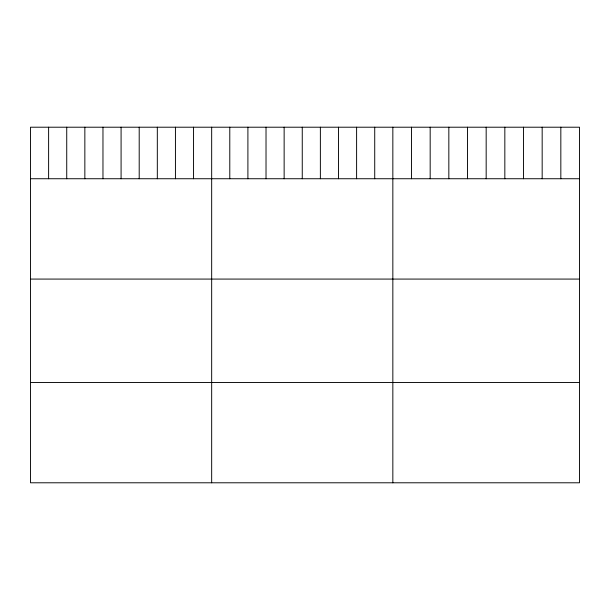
<?xml version="1.0" encoding="UTF-8"?>
<svg xmlns="http://www.w3.org/2000/svg" width="610" height="610" viewBox="0 0 610 610"><rect width="100%" height="100%" fill="white"/><g stroke="black" fill="none" stroke-linecap="round" stroke-linejoin="round"><path stroke-width="0.91" d="M579.5 178.738L579.5 482.792L30.5 482.792L30.5 127.208L579.5 127.208L579.5 178.738L30.5 178.738M30.5 279.075L579.5 279.075M30.5 382.455L579.5 382.455M560.834 127.208L560.834 178.738M542.168 127.208L542.168 178.738M523.502 127.208L523.502 178.738M504.836 127.208L504.836 178.738M486.17 127.208L486.17 178.738M467.504 127.208L467.504 178.738M448.838 127.208L448.838 178.738M430.172 127.208L430.172 178.738M411.506 127.208L411.506 178.738M392.84 127.208L392.84 482.792M374.723 127.208L374.723 178.738M356.606 127.208L356.606 178.738M338.489 127.208L338.489 178.738M320.372 127.208L320.372 178.738M302.255 127.208L302.255 178.738M284.138 127.208L284.138 178.738M266.021 127.208L266.021 178.738M247.904 127.208L247.904 178.738M229.787 127.208L229.787 178.738M211.67 127.208L211.67 482.792M193.553 127.208L193.553 178.738M175.436 127.208L175.436 178.738M157.319 127.208L157.319 178.738M139.202 127.208L139.202 178.738M121.085 127.208L121.085 178.738M102.968 127.208L102.968 178.738M84.851 127.208L84.851 178.738M66.734 127.208L66.734 178.738M48.617 127.208L48.617 178.738"/></g></svg>
